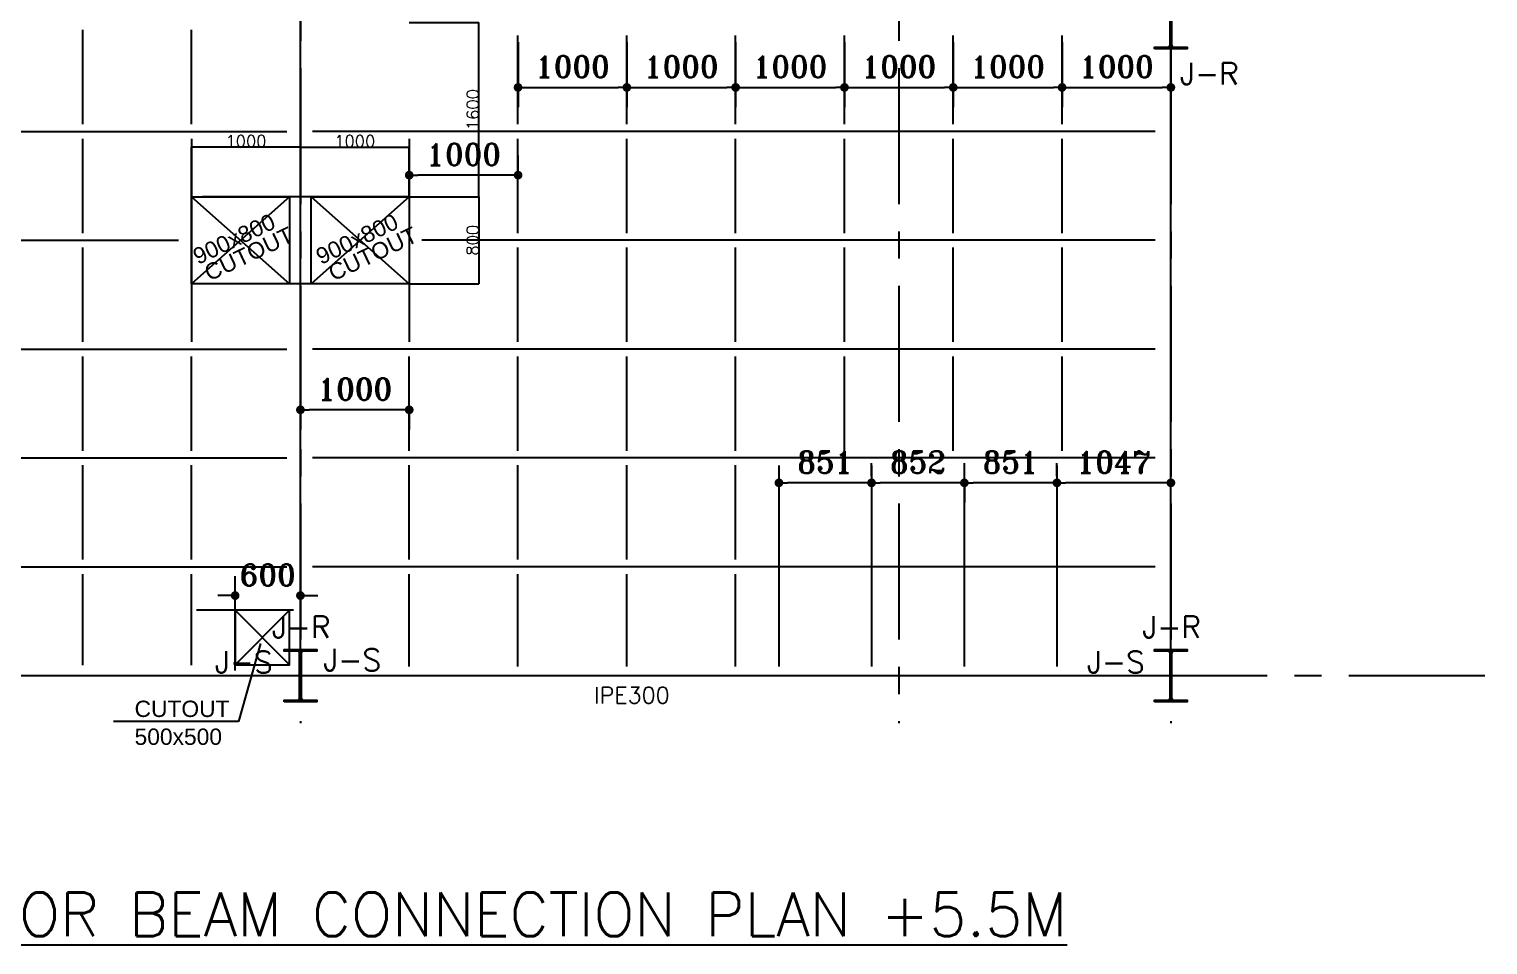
# Model space of a CAD drawing. Header units: inches. Extents: x 1387 to 2676, y -3554 to -2136.
# Drawn here: x 2600.56 to 2613.97, y -2504.31 to -2495.89 of the extents above; entities that cross this region are included whole.
import ezdxf
from ezdxf.enums import TextEntityAlignment as Align

# ---------------------------------------------------------------- set-up
doc = ezdxf.new("R2010")
doc.units = ezdxf.units.IN
doc.header["$MEASUREMENT"] = 0
doc.linetypes.add('CENTER', pattern=[2, 1.25, -0.25, 0.25, -0.25])
for name, color, linetype in [('3G', 3, 'Continuous'), ('A-TEXT', 7, 'Continuous'), ('AA-IPE300', 27, 'Continuous'), ('AA_CUT OUT', 250, 'Continuous'), ('AXE', 1, 'CENTER'), ('DIM', 8, 'Continuous'), ('MEMBER TEXT', 7, 'Continuous'), ('Pich', 2, 'Continuous'), ('UPN100', 1, 'Continuous')]:
    doc.layers.add(name, color=color, linetype=linetype)
doc.styles.add('ROMANS', font='ROMANS')
doc.styles.add('ROMANT', font='romant')
doc.styles.get("Standard").update_dxf_attribs({"font": 'arial.ttf'})
doc.dimstyles.new('Copy of 1-100', dxfattribs={"dimtxt": 0.2, "dimasz": 0.08, "dimexe": 0.18, "dimexo": 0.0625, "dimgap": 0.09, "dimtad": 1, "dimdec": 0, "dimlfac": 1000, "dimdsep": 46, "dimtxsty": 'ROMANT', "dimblk": 'DOT', "dimcen": 0.09, "dimclrd": 1, "dimclre": 1, "dimclrt": 3, "dimadec": 0, "dimazin": 0, "dimtfac": 1, "dimtdec": 0, "dimtix": 1, "dimtofl": 0, "dimtmove": 2, "dimatfit": 3, "dimldrblk": 'DOT', "dimfxl": 1, "dimtolj": 1, "dimarcsym": 0})
doc.dimstyles.get("Standard").update_dxf_attribs({"dimtxt": 0.25, "dimasz": 0.18, "dimexe": 0.18, "dimexo": 0.0625, "dimgap": 0.09, "dimtad": 0, "dimdec": 0, "dimlfac": 100, "dimzin": 0, "dimdsep": 46, "dimtxsty": 'Standard', "dimcen": 0.09, "dimadec": 0, "dimazin": 0, "dimtfac": 1, "dimtdec": 0, "dimtofl": 0, "dimtmove": 0, "dimatfit": 3, "dimfxl": 1, "dimtolj": 1, "dimtzin": 0, "dimarcsym": 0})

# ---------------------------------------------------------------- blocks, each defined once
blk = doc.blocks.new('DOT')
at = {"layer": 'DIM', "color": 0, "linetype": 'ByBlock'}
blk.add_line((-0.5, 0), (-1, 0), dxfattribs=at)
at = {"layer": 'DIM', "color": 0, "linetype": 'ByBlock', "const_width": 0.5}
blk.add_lwpolyline([(-0.25, 0, 1), (0.25, 0, 1)], format="xyb", close=True, dxfattribs=at)
blk = doc.blocks.new('*D2185')
at = {"layer": 'Defpoints', "color": 0, "transparency": 16777216}
for p in [(2610.005, -2500.062), (2610.005, -2500.062), (2611.052, -2500.062)]:
    blk.add_point(p, dxfattribs=at)
at = {"layer": 'Pich', "color": 1, "lineweight": -2, "transparency": 16777216}
for p, q in [((2610.005, -2500), (2610.005, -2499.882)), ((2611.052, -2500), (2611.052, -2499.882)), ((2610.972, -2500.062), (2610.085, -2500.062))]:
    blk.add_line(p, q, dxfattribs=at)
at = {"layer": 'Pich', "color": 1, "lineweight": -2, "transparency": 16777216, "xscale": 0.08, "yscale": 0.08, "zscale": 0.08, "rotation": 180}
blk.add_blockref('DOT', (2610.005, -2500.062), dxfattribs=at)
at = {"layer": 'Pich', "color": 1, "lineweight": -2, "transparency": 16777216, "xscale": 0.08, "yscale": 0.08, "zscale": 0.08}
blk.add_blockref('DOT', (2611.052, -2500.062), dxfattribs=at)
at = {"layer": 'Pich', "color": 3, "transparency": 16777216, "insert": (2610.528, -2499.872), "char_height": 0.2, "attachment_point": 5, "style": 'ROMANT'}
blk.add_mtext('\\A1;1047', dxfattribs=at)
blk = doc.blocks.new('_Dot')
at = {"layer": 'DIM', "color": 0, "lineweight": -2}
blk.add_line((-0.5, 0), (-1, 0), dxfattribs=at)
at = {"layer": 'DIM', "color": 0, "const_width": 0.5}
blk.add_lwpolyline([(-0.25, 0, 1), (0.25, 0, 1)], format="xyb", close=True, dxfattribs=at)
blk = doc.blocks.new('*D2186')
at = {"layer": 'Defpoints', "color": 0, "transparency": 16777216}
for p in [(2609.154, -2500.041), (2609.154, -2500.062), (2610.005, -2500.062)]:
    blk.add_point(p, dxfattribs=at)
at = {"layer": 'Pich', "color": 1, "lineweight": -2, "transparency": 16777216}
for p, q in [((2610.005, -2500), (2610.005, -2499.882)), ((2609.925, -2500.062), (2609.234, -2500.062)), ((2609.154, -2500.103), (2609.154, -2500.242))]:
    blk.add_line(p, q, dxfattribs=at)
at = {"layer": 'Pich', "color": 1, "lineweight": -2, "transparency": 16777216, "xscale": 0.08, "yscale": 0.08, "zscale": 0.08, "rotation": 180}
blk.add_blockref('DOT', (2609.154, -2500.062), dxfattribs=at)
at = {"layer": 'Pich', "color": 1, "lineweight": -2, "transparency": 16777216, "xscale": 0.08, "yscale": 0.08, "zscale": 0.08}
blk.add_blockref('DOT', (2610.005, -2500.062), dxfattribs=at)
at = {"layer": 'Pich', "color": 3, "transparency": 16777216, "insert": (2609.579, -2499.872), "char_height": 0.2, "attachment_point": 5, "style": 'ROMANT'}
blk.add_mtext('\\A1;851', dxfattribs=at)
blk = doc.blocks.new('*D2187')
at = {"layer": 'Defpoints', "color": 0, "transparency": 16777216}
for p in [(2608.301, -2500.041), (2608.301, -2500.062), (2609.154, -2500.062)]:
    blk.add_point(p, dxfattribs=at)
at = {"layer": 'Pich', "color": 1, "lineweight": -2, "transparency": 16777216}
for p, q in [((2609.154, -2500), (2609.154, -2499.882)), ((2609.074, -2500.062), (2608.381, -2500.062)), ((2608.301, -2500.103), (2608.301, -2500.242))]:
    blk.add_line(p, q, dxfattribs=at)
at = {"layer": 'Pich', "color": 1, "lineweight": -2, "transparency": 16777216, "xscale": 0.08, "yscale": 0.08, "zscale": 0.08, "rotation": 180}
blk.add_blockref('DOT', (2608.301, -2500.062), dxfattribs=at)
at = {"layer": 'Pich', "color": 1, "lineweight": -2, "transparency": 16777216, "xscale": 0.08, "yscale": 0.08, "zscale": 0.08}
blk.add_blockref('DOT', (2609.154, -2500.062), dxfattribs=at)
at = {"layer": 'Pich', "color": 3, "transparency": 16777216, "insert": (2608.727, -2499.872), "char_height": 0.2, "attachment_point": 5, "style": 'ROMANT'}
blk.add_mtext('\\A1;852', dxfattribs=at)
blk = doc.blocks.new('*D2188')
at = {"layer": 'Defpoints', "color": 0, "transparency": 16777216}
for p in [(2607.45, -2500.041), (2607.45, -2500.062), (2608.301, -2500.062)]:
    blk.add_point(p, dxfattribs=at)
at = {"layer": 'Pich', "color": 1, "lineweight": -2, "transparency": 16777216}
for p, q in [((2608.301, -2500), (2608.301, -2499.882)), ((2608.221, -2500.062), (2607.53, -2500.062)), ((2607.45, -2500.103), (2607.45, -2500.242))]:
    blk.add_line(p, q, dxfattribs=at)
at = {"layer": 'Pich', "color": 1, "lineweight": -2, "transparency": 16777216, "xscale": 0.08, "yscale": 0.08, "zscale": 0.08, "rotation": 180}
blk.add_blockref('DOT', (2607.45, -2500.062), dxfattribs=at)
at = {"layer": 'Pich', "color": 1, "lineweight": -2, "transparency": 16777216, "xscale": 0.08, "yscale": 0.08, "zscale": 0.08}
blk.add_blockref('DOT', (2608.301, -2500.062), dxfattribs=at)
at = {"layer": 'Pich', "color": 3, "transparency": 16777216, "insert": (2607.875, -2499.872), "char_height": 0.2, "attachment_point": 5, "style": 'ROMANT'}
blk.add_mtext('\\A1;851', dxfattribs=at)
blk = doc.blocks.new('*D2521')
at = {"color": 1, "lineweight": -2, "transparency": 16777216}
for p, q in [((-7000, 4400), (-6360, 4400)), ((-6361, 4400), (-6361, 3600)), ((-7000, 3600), (-6360, 3600))]:
    blk.add_line(p, q, dxfattribs=at)
at = {"layer": 'Defpoints', "color": 0, "transparency": 16777216}
for p in [(-7000, 4400), (-7000, 3600), (-6361, 3600)]:
    blk.add_point(p, dxfattribs=at)
at = {"color": 1, "lineweight": -2, "transparency": 16777216, "xscale": 0.08, "yscale": 0.08, "zscale": 0.08}
for p, rotation in [((-6361, 4400), 90), ((-6361, 3600), 270)]:
    blk.add_blockref('DOT', p, dxfattribs=dict(at, rotation=rotation))
at = {"color": 3, "transparency": 16777216, "insert": (-6416, 4000), "char_height": 110, "attachment_point": 5, "rotation": 90, "style": 'ROMANT'}
blk.add_mtext('\\A1;800', dxfattribs=at)
blk = doc.blocks.new('*D2522')
at = {"color": 1, "lineweight": -2, "transparency": 16777216}
for p, q in [((-7000, 6000), (-6360, 6000)), ((-6361, 4400), (-6361, 6000)), ((-7000, 4400), (-6360, 4400))]:
    blk.add_line(p, q, dxfattribs=at)
at = {"layer": 'Defpoints', "color": 0, "transparency": 16777216}
for p in [(-7000, 6000), (-6361, 6000), (-7000, 4400)]:
    blk.add_point(p, dxfattribs=at)
at = {"color": 1, "lineweight": -2, "transparency": 16777216, "xscale": 0.08, "yscale": 0.08, "zscale": 0.08}
for p, rotation in [((-6361, 6000), 90), ((-6361, 4400), 270)]:
    blk.add_blockref('DOT', p, dxfattribs=dict(at, rotation=rotation))
at = {"color": 3, "transparency": 16777216, "insert": (-6416, 5200), "char_height": 110, "attachment_point": 5, "rotation": 90, "style": 'ROMANT'}
blk.add_mtext('\\A1;1600', dxfattribs=at)
blk = doc.blocks.new('*D2523')
at = {"color": 1, "lineweight": -2, "transparency": 16777216}
for p, q in [((-8000, 4400), (-8000, 4855)), ((-8000, 4855), (-7000, 4855)), ((-7000, 4400), (-7000, 4855))]:
    blk.add_line(p, q, dxfattribs=at)
at = {"layer": 'Defpoints', "color": 0, "transparency": 16777216}
for p in [(-7000, 4855), (-8000, 4400), (-7000, 4400)]:
    blk.add_point(p, dxfattribs=at)
at = {"color": 1, "lineweight": -2, "transparency": 16777216, "xscale": 0.08, "yscale": 0.08, "zscale": 0.08, "rotation": 180}
blk.add_blockref('DOT', (-8000, 4855), dxfattribs=at)
at = {"color": 1, "lineweight": -2, "transparency": 16777216, "xscale": 0.08, "yscale": 0.08, "zscale": 0.08}
blk.add_blockref('DOT', (-7000, 4855), dxfattribs=at)
at = {"color": 3, "transparency": 16777216, "insert": (-7500, 4910), "char_height": 110, "attachment_point": 5, "style": 'ROMANT'}
blk.add_mtext('\\A1;1000', dxfattribs=at)
blk = doc.blocks.new('*D2524')
at = {"color": 1, "lineweight": -2, "transparency": 16777216}
for p, q in [((-9000, 4400), (-9000, 4855)), ((-8000, 4855), (-9000, 4855)), ((-8000, 4400), (-8000, 4855))]:
    blk.add_line(p, q, dxfattribs=at)
at = {"layer": 'Defpoints', "color": 0, "transparency": 16777216}
for p in [(-9000, 4855), (-9000, 4400), (-8000, 4400)]:
    blk.add_point(p, dxfattribs=at)
at = {"color": 1, "lineweight": -2, "transparency": 16777216, "xscale": 0.08, "yscale": 0.08, "zscale": 0.08, "rotation": 180}
blk.add_blockref('DOT', (-9000, 4855), dxfattribs=at)
at = {"color": 1, "lineweight": -2, "transparency": 16777216, "xscale": 0.08, "yscale": 0.08, "zscale": 0.08}
blk.add_blockref('DOT', (-8000, 4855), dxfattribs=at)
at = {"color": 3, "transparency": 16777216, "insert": (-8500, 4910), "char_height": 110, "attachment_point": 5, "style": 'ROMANT'}
blk.add_mtext('\\A1;1000', dxfattribs=at)
blk = doc.blocks.new('*D2560')
at = {"layer": 'Defpoints', "color": 0, "transparency": 16777216}
for p in [(2605.052, -2495.952), (2606.052, -2495.952), (2606.052, -2496.429)]:
    blk.add_point(p, dxfattribs=at)
at = {"layer": 'Pich', "color": 1, "lineweight": -2, "transparency": 16777216}
for p, q in [((2605.052, -2496.014), (2605.052, -2496.609)), ((2606.052, -2496.014), (2606.052, -2496.609)), ((2605.132, -2496.429), (2605.972, -2496.429))]:
    blk.add_line(p, q, dxfattribs=at)
at = {"layer": 'Pich', "color": 1, "lineweight": -2, "transparency": 16777216, "xscale": 0.08, "yscale": 0.08, "zscale": 0.08, "rotation": 180}
blk.add_blockref('DOT', (2605.052, -2496.429), dxfattribs=at)
at = {"layer": 'Pich', "color": 1, "lineweight": -2, "transparency": 16777216, "xscale": 0.08, "yscale": 0.08, "zscale": 0.08}
blk.add_blockref('DOT', (2606.052, -2496.429), dxfattribs=at)
at = {"layer": 'Pich', "color": 3, "transparency": 16777216, "insert": (2605.552, -2496.239), "char_height": 0.2, "attachment_point": 5, "style": 'ROMANT'}
blk.add_mtext('\\A1;1000', dxfattribs=at)
blk = doc.blocks.new('*D2561')
at = {"color": 1, "lineweight": -2, "transparency": 16777216}
for p, q in [((2606.052, -2496.014), (2606.052, -2496.609)), ((2607.052, -2496.014), (2607.052, -2496.609)), ((2606.132, -2496.429), (2606.972, -2496.429))]:
    blk.add_line(p, q, dxfattribs=at)
at = {"layer": 'Defpoints', "color": 0, "transparency": 16777216}
for p in [(2606.052, -2495.952), (2607.052, -2495.952), (2607.052, -2496.429)]:
    blk.add_point(p, dxfattribs=at)
at = {"color": 1, "lineweight": -2, "transparency": 16777216, "xscale": 0.08, "yscale": 0.08, "zscale": 0.08, "rotation": 180}
blk.add_blockref('DOT', (2606.052, -2496.429), dxfattribs=at)
at = {"color": 1, "lineweight": -2, "transparency": 16777216, "xscale": 0.08, "yscale": 0.08, "zscale": 0.08}
blk.add_blockref('DOT', (2607.052, -2496.429), dxfattribs=at)
at = {"color": 3, "transparency": 16777216, "insert": (2606.552, -2496.239), "char_height": 0.2, "attachment_point": 5, "style": 'ROMANT'}
blk.add_mtext('\\A1;1000', dxfattribs=at)
blk = doc.blocks.new('*D2562')
at = {"color": 1, "lineweight": -2, "transparency": 16777216}
for p, q in [((2607.052, -2496.014), (2607.052, -2496.609)), ((2608.052, -2496.014), (2608.052, -2496.609)), ((2607.132, -2496.429), (2607.972, -2496.429))]:
    blk.add_line(p, q, dxfattribs=at)
at = {"layer": 'Defpoints', "color": 0, "transparency": 16777216}
for p in [(2607.052, -2495.952), (2608.052, -2495.952), (2608.052, -2496.429)]:
    blk.add_point(p, dxfattribs=at)
at = {"color": 1, "lineweight": -2, "transparency": 16777216, "xscale": 0.08, "yscale": 0.08, "zscale": 0.08, "rotation": 180}
blk.add_blockref('DOT', (2607.052, -2496.429), dxfattribs=at)
at = {"color": 1, "lineweight": -2, "transparency": 16777216, "xscale": 0.08, "yscale": 0.08, "zscale": 0.08}
blk.add_blockref('DOT', (2608.052, -2496.429), dxfattribs=at)
at = {"color": 3, "transparency": 16777216, "insert": (2607.552, -2496.239), "char_height": 0.2, "attachment_point": 5, "style": 'ROMANT'}
blk.add_mtext('\\A1;1000', dxfattribs=at)
blk = doc.blocks.new('*D2563')
at = {"color": 1, "lineweight": -2, "transparency": 16777216}
for p, q in [((2608.052, -2496.014), (2608.052, -2496.609)), ((2609.052, -2496.014), (2609.052, -2496.609)), ((2608.132, -2496.429), (2608.972, -2496.429))]:
    blk.add_line(p, q, dxfattribs=at)
at = {"layer": 'Defpoints', "color": 0, "transparency": 16777216}
for p in [(2608.052, -2495.952), (2609.052, -2495.952), (2609.052, -2496.429)]:
    blk.add_point(p, dxfattribs=at)
at = {"color": 1, "lineweight": -2, "transparency": 16777216, "xscale": 0.08, "yscale": 0.08, "zscale": 0.08, "rotation": 180}
blk.add_blockref('DOT', (2608.052, -2496.429), dxfattribs=at)
at = {"color": 1, "lineweight": -2, "transparency": 16777216, "xscale": 0.08, "yscale": 0.08, "zscale": 0.08}
blk.add_blockref('DOT', (2609.052, -2496.429), dxfattribs=at)
at = {"color": 3, "transparency": 16777216, "insert": (2608.552, -2496.239), "char_height": 0.2, "attachment_point": 5, "style": 'ROMANT'}
blk.add_mtext('\\A1;1000', dxfattribs=at)
blk = doc.blocks.new('*D2564')
at = {"color": 1, "lineweight": -2, "transparency": 16777216}
for p, q in [((2609.052, -2496.014), (2609.052, -2496.609)), ((2610.052, -2496.014), (2610.052, -2496.609)), ((2609.132, -2496.429), (2609.972, -2496.429))]:
    blk.add_line(p, q, dxfattribs=at)
at = {"layer": 'Defpoints', "color": 0, "transparency": 16777216}
for p in [(2609.052, -2495.952), (2610.052, -2495.952), (2610.052, -2496.429)]:
    blk.add_point(p, dxfattribs=at)
at = {"color": 1, "lineweight": -2, "transparency": 16777216, "xscale": 0.08, "yscale": 0.08, "zscale": 0.08, "rotation": 180}
blk.add_blockref('DOT', (2609.052, -2496.429), dxfattribs=at)
at = {"color": 1, "lineweight": -2, "transparency": 16777216, "xscale": 0.08, "yscale": 0.08, "zscale": 0.08}
blk.add_blockref('DOT', (2610.052, -2496.429), dxfattribs=at)
at = {"color": 3, "transparency": 16777216, "insert": (2609.552, -2496.239), "char_height": 0.2, "attachment_point": 5, "style": 'ROMANT'}
blk.add_mtext('\\A1;1000', dxfattribs=at)
blk = doc.blocks.new('*D2565')
at = {"color": 1, "lineweight": -2, "transparency": 16777216}
for p, q in [((2610.052, -2496.014), (2610.052, -2496.609)), ((2611.052, -2496.014), (2611.052, -2496.609)), ((2610.132, -2496.429), (2610.972, -2496.429))]:
    blk.add_line(p, q, dxfattribs=at)
at = {"layer": 'Defpoints', "color": 0, "transparency": 16777216}
for p in [(2610.052, -2495.952), (2611.052, -2495.952), (2611.052, -2496.429)]:
    blk.add_point(p, dxfattribs=at)
at = {"color": 1, "lineweight": -2, "transparency": 16777216, "xscale": 0.08, "yscale": 0.08, "zscale": 0.08, "rotation": 180}
blk.add_blockref('DOT', (2610.052, -2496.429), dxfattribs=at)
at = {"color": 1, "lineweight": -2, "transparency": 16777216, "xscale": 0.08, "yscale": 0.08, "zscale": 0.08}
blk.add_blockref('DOT', (2611.052, -2496.429), dxfattribs=at)
at = {"color": 3, "transparency": 16777216, "insert": (2610.552, -2496.239), "char_height": 0.2, "attachment_point": 5, "style": 'ROMANT'}
blk.add_mtext('\\A1;1000', dxfattribs=at)
blk = doc.blocks.new('*D2566')
at = {"layer": 'Defpoints', "color": 0, "transparency": 16777216}
for p in [(2604.052, -2497.235), (2604.052, -2497.323), (2605.052, -2497.323)]:
    blk.add_point(p, dxfattribs=at)
at = {"layer": 'Pich', "color": 1, "lineweight": -2, "transparency": 16777216}
for p, q in [((2604.052, -2497.26), (2604.052, -2497.055)), ((2605.052, -2497.26), (2605.052, -2497.055)), ((2604.972, -2497.235), (2604.132, -2497.235))]:
    blk.add_line(p, q, dxfattribs=at)
at = {"layer": 'Pich', "color": 1, "lineweight": -2, "transparency": 16777216, "xscale": 0.08, "yscale": 0.08, "zscale": 0.08, "rotation": 180}
blk.add_blockref('DOT', (2604.052, -2497.235), dxfattribs=at)
at = {"layer": 'Pich', "color": 1, "lineweight": -2, "transparency": 16777216, "xscale": 0.08, "yscale": 0.08, "zscale": 0.08}
blk.add_blockref('DOT', (2605.052, -2497.235), dxfattribs=at)
at = {"layer": 'Pich', "color": 3, "transparency": 16777216, "insert": (2604.552, -2497.045), "char_height": 0.2, "attachment_point": 5, "style": 'ROMANT'}
blk.add_mtext('\\A1;1000', dxfattribs=at)
blk = doc.blocks.new('*D2569')
at = {"color": 1, "lineweight": -2, "transparency": 16777216}
for p, q in [((2603.052, -2499.397), (2603.052, -2499.571)), ((2603.972, -2499.391), (2603.132, -2499.391)), ((2604.052, -2499.397), (2604.052, -2499.571))]:
    blk.add_line(p, q, dxfattribs=at)
at = {"layer": 'Defpoints', "color": 0, "transparency": 16777216}
for p in [(2603.052, -2499.334), (2603.052, -2499.391), (2604.052, -2499.334)]:
    blk.add_point(p, dxfattribs=at)
at = {"color": 1, "lineweight": -2, "transparency": 16777216, "xscale": 0.08, "yscale": 0.08, "zscale": 0.08, "rotation": 180}
blk.add_blockref('DOT', (2603.052, -2499.391), dxfattribs=at)
at = {"color": 1, "lineweight": -2, "transparency": 16777216, "xscale": 0.08, "yscale": 0.08, "zscale": 0.08}
blk.add_blockref('DOT', (2604.052, -2499.391), dxfattribs=at)
at = {"color": 3, "transparency": 16777216, "insert": (2603.552, -2499.201), "char_height": 0.2, "attachment_point": 5, "style": 'ROMANT'}
blk.add_mtext('\\A1;1000', dxfattribs=at)
blk = doc.blocks.new('*D2570')
at = {"color": 1, "lineweight": -2, "transparency": 16777216}
for p, q in [((2602.452, -2501.462), (2602.452, -2500.918)), ((2603.052, -2501.462), (2603.052, -2500.918)), ((2602.372, -2501.098), (2602.292, -2501.098)), ((2603.132, -2501.098), (2603.212, -2501.098))]:
    blk.add_line(p, q, dxfattribs=at)
at = {"layer": 'Defpoints', "color": 0, "transparency": 16777216}
for p in [(2603.052, -2501.098), (2602.452, -2501.525), (2603.052, -2501.525)]:
    blk.add_point(p, dxfattribs=at)
at = {"color": 1, "lineweight": -2, "transparency": 16777216, "xscale": 0.08, "yscale": 0.08, "zscale": 0.08}
blk.add_blockref('DOT', (2602.452, -2501.098), dxfattribs=at)
at = {"color": 1, "lineweight": -2, "transparency": 16777216, "xscale": 0.08, "yscale": 0.08, "zscale": 0.08, "rotation": 180}
blk.add_blockref('DOT', (2603.052, -2501.098), dxfattribs=at)
at = {"color": 3, "transparency": 16777216, "insert": (2602.752, -2500.908), "char_height": 0.2, "attachment_point": 5, "style": 'ROMANT'}
blk.add_mtext('\\A1;600', dxfattribs=at)
blk = doc.blocks.new('G$C1D0F7C42')
at = {"color": 1}
for p, q in [((-15900, 9900), (-15400, 9400)), ((-15400, 9900), (-15900, 9400)), ((-9000, 4400), (-8100, 3600)), ((-8100, 4400), (-9000, 3600)), ((-7900, 4400), (-7000, 3600)), ((-7000, 4400), (-7900, 3600)), ((-8100, 100), (-8600, 600)), ((-8100, 600), (-8600, 100))]:
    blk.add_line(p, q, dxfattribs=at)
at = {"color": 3}
blk.add_lwpolyline([(-12410.1, 5607.4), (-12604.9, 5719.9), (-12379.9, 5719.9), (-12410.1, 5832.4), (-12604.9, 5719.9), (-12492.4, 5914.8), (-12604.9, 5944.9), (-12604.9, 5719.9), (-12717.4, 5914.8), (-12799.8, 5832.4), (-12604.9, 5719.9), (-12829.9, 5719.9), (-12799.8, 5607.4), (-12604.9, 5719.9), (-12717.4, 5525.1), (-12604.9, 5494.9), (-12604.9, 5719.9), (-12492.4, 5525.1), (-12410.1, 5607.4), (-12604.9, 5719.9), (-12379.9, 5719.9)], dxfattribs=at)
at = {"layer": 'AA_CUT OUT', "color": 1}
for points in [[(-15400, 9900), (-15900, 9900), (-15900, 9400), (-15400, 9400)], [(-9000, 4400), (-8100, 4400), (-8100, 3600), (-9000, 3600)], [(-7900, 4400), (-7000, 4400), (-7000, 3600), (-7900, 3600)], [(-8100, 600), (-8600, 600), (-8600, 100), (-8100, 100)]]:
    blk.add_lwpolyline(points, close=True, dxfattribs=at)
at = {"color": 3}
for s, p in [('CUTOUT', (-15185.5, 10522.3)), ('500x500', (-15185.5, 10266)), ('CUTOUT', (-9524.1, -380.1)), ('500x500', (-9524.1, -636.4))]:
    blk.add_text(s, height=150, dxfattribs=at).set_placement(p)
for s, p in [('900x800', (-8940.9, 3772.4)), ('900x800', (-7810.9, 3772.4)), ('CUTOUT', (-8836.4, 3620.9)), ('CUTOUT', (-7696.4, 3620.9))]:
    blk.add_text(s, height=150, rotation=25.34706, dxfattribs=at).set_placement(p)
for base, p2, picture, middle in [((-6360.5, 6000), (-7000, 6000), '*D2522', (-6415.6, 5200)), ((-6360.5, 3600), (-7000, 3600), '*D2521', (-6415.6, 4000))]:
    dim = blk.add_linear_dim(base=base, p1=(-7000, 4400), p2=p2, angle=90, dimstyle='Copy of 1-100', override={"dimtxt": 110, "dimlfac": 1})
    dim.commit()
    dim.dimension.update_dxf_attribs({"geometry": picture, "text_midpoint": middle})
for base, p2, picture, middle in [((-9000, 4855.1), (-9000, 4400), '*D2524', (-8500, 4910.2)), ((-7000, 4855.1), (-7000, 4400), '*D2523', (-7500, 4910.2))]:
    dim = blk.add_linear_dim(base=base, p1=(-8000, 4400), p2=p2, dimstyle='Copy of 1-100', override={"dimtxt": 110, "dimlfac": 1})
    dim.commit()
    dim.dimension.update_dxf_attribs({"geometry": picture, "text_midpoint": middle})
for points in [[(-15775, 9656.4), (-15526.6, 10480.1), (-14377.7, 10480.1)], [(-8366.1, 296.4), (-8567.9, -422.3), (-9716.9, -422.3)]]:
    blk.add_leader(points, dimstyle='Standard', override={"dimscale": 75}, dxfattribs=at)

msp = doc.modelspace()

# ---------------------------------------------------------------- hatches: boundary and pattern name
for points in [[(2611.04408098, -2496.05795885), (2611.03260475, -2496.05795885, -0.4144144444), (2611.04408098, -2496.04647474)], [(2611.05908098, -2496.05795885), (2611.07055721, -2496.05795885, 0.4144144444), (2611.05908098, -2496.04647474)], [(2603.04403924, -2501.60789919), (2603.03256301, -2501.60789919, 0.4144144444), (2603.04403924, -2501.61938329)], [(2603.05903924, -2501.60789919), (2603.07051547, -2501.60789919, -0.4144144444), (2603.05903924, -2501.61938329)], [(2611.04406548, -2501.60791934), (2611.03258925, -2501.60791934, 0.4144144444), (2611.04406548, -2501.61940345)], [(2611.05906548, -2501.60791934), (2611.07054171, -2501.60791934, -0.4144144444), (2611.05906548, -2501.61940345)], [(2603.04403924, -2502.05793869), (2603.03256301, -2502.05793869, -0.4144144444), (2603.04403924, -2502.04645459)], [(2603.05903924, -2502.05793869), (2603.07051547, -2502.05793869, 0.4144144444), (2603.05903924, -2502.04645459)], [(2611.04406548, -2502.05795885), (2611.03258925, -2502.05795885, -0.4144144444), (2611.04406548, -2502.04647474)], [(2611.05906548, -2502.05795885), (2611.07054171, -2502.05795885, 0.4144144444), (2611.05906548, -2502.04647474)]]:
    msp.add_hatch(color=1).paths.add_polyline_path(points)

# ---------------------------------------------------------------- linework, layer by layer
at = {"layer": '3G'}
for points in [[(2610.90158098, -2496.07291934), (2610.90158098, -2496.05791934), (2611.04408098, -2496.05791934), (2611.04408098, -2495.60791934), (2610.90158098, -2495.60791934), (2610.90158098, -2495.59291934), (2611.20158098, -2495.59291934), (2611.20158098, -2495.60791934), (2611.05908098, -2495.60791934), (2611.05908098, -2496.05791934), (2611.20158098, -2496.05791934), (2611.20158098, -2496.07291934)], [(2602.90153924, -2502.07289919), (2602.90153924, -2502.05789919), (2603.04403924, -2502.05789919), (2603.04403924, -2501.60789919), (2602.90153924, -2501.60789919), (2602.90153924, -2501.59289919), (2603.20153924, -2501.59289919), (2603.20153924, -2501.60789919), (2603.05903924, -2501.60789919), (2603.05903924, -2502.05789919), (2603.20153924, -2502.05789919), (2603.20153924, -2502.07289919)], [(2610.90156548, -2502.07291934), (2610.90156548, -2502.05791934), (2611.04406548, -2502.05791934), (2611.04406548, -2501.60791934), (2610.90156548, -2501.60791934), (2610.90156548, -2501.59291934), (2611.20156548, -2501.59291934), (2611.20156548, -2501.60791934), (2611.05906548, -2501.60791934), (2611.05906548, -2502.05791934), (2611.20156548, -2502.05791934), (2611.20156548, -2502.07291934)]]:
    msp.add_lwpolyline(points, close=True, dxfattribs=at)
for centre, start, end in [((2611.04408098, -2496.05795098), 89.842073117, 179.842073117), ((2611.04408098, -2496.05795098), 89.842073117, 179.842073117), ((2611.05908098, -2496.05795098), 0.157926883, 90.157926883), ((2611.05908098, -2496.05795098), 0.157926883, 90.157926883), ((2611.05908098, -2496.05795098), 0.157926883, 90.157926883), ((2603.04403924, -2501.60790706), 180.157926883, 270.157926883), ((2603.05903924, -2501.60790706), 269.842073117, 359.842073117), ((2603.05903924, -2501.60790706), 269.842073117, 359.842073117), ((2611.04406548, -2501.60792722), 180.157926883, 270.157926883), ((2611.05906548, -2501.60792722), 269.842073117, 359.842073117), ((2611.05906548, -2501.60792722), 269.842073117, 359.842073117), ((2603.04403924, -2502.05793082), 89.842073117, 179.842073117), ((2603.04403924, -2502.05793082), 89.842073117, 179.842073117), ((2603.05903924, -2502.05793082), 0.157926883, 90.157926883), ((2603.05903924, -2502.05793082), 0.157926883, 90.157926883), ((2603.05903924, -2502.05793082), 0.157926883, 90.157926883), ((2611.04406548, -2502.05795098), 89.842073117, 179.842073117), ((2611.04406548, -2502.05795098), 89.842073117, 179.842073117), ((2611.05906548, -2502.05795098), 0.157926883, 90.157926883), ((2611.05906548, -2502.05795098), 0.157926883, 90.157926883), ((2611.05906548, -2502.05795098), 0.157926883, 90.157926883)]:
    msp.add_arc(centre, 0.01147623, start, end, dxfattribs=at)
at = {"layer": 'AA-IPE300', "color": 3}
for p, q in [((2603.05153703, -2501.68298046), (2603.05153703, -2494.18298046)), ((2611.05153703, -2501.83298046), (2611.05153703, -2495.98298046)), ((2595.14646758, -2496.83298046), (2602.92694069, -2496.83298046)), ((2610.90914121, -2496.83298046), (2603.16426706, -2496.83298046)), ((2602.05153703, -2496.90084353), (2602.05153703, -2498.76757921)), ((2604.05153703, -2496.90084353), (2604.05153703, -2498.76757921)), ((2604.05153703, -2497.43298046), (2602.15260967, -2497.43298046)), ((2595.14646758, -2497.83298046), (2601.93287385, -2497.83298046)), ((2610.90914121, -2497.83298046), (2604.16649199, -2497.83298046)), ((2604.05153703, -2498.23298046), (2602.05153703, -2498.23298046)), ((2595.14646758, -2498.83298046), (2602.92694069, -2498.83298046)), ((2610.90914121, -2498.83298046), (2603.16426706, -2498.83298046)), ((2595.14646758, -2499.83298046), (2602.92694069, -2499.83298046)), ((2607.44974042, -2499.90343673), (2607.44974042, -2500.83298046)), ((2608.30109699, -2499.90343673), (2608.30109699, -2500.83298046)), ((2609.15354701, -2499.90343673), (2609.15354701, -2500.83298046)), ((2610.00490358, -2499.90343673), (2610.00490358, -2500.83298046)), ((2595.14646758, -2500.83298046), (2602.92694069, -2500.83298046)), ((2610.90914121, -2500.83298046), (2603.16426706, -2500.83298046)), ((2607.44974042, -2500.83298046), (2607.44974042, -2501.74991624)), ((2608.30109699, -2500.83298046), (2608.30109699, -2501.74991624)), ((2609.15354701, -2500.83298046), (2609.15354701, -2501.74991624)), ((2610.00490358, -2500.83298046), (2610.00490358, -2501.74991624)), ((2595.05153703, -2501.83298046), (2603.04798703, -2501.83298046)), ((2603.05508703, -2501.83298046), (2611.05153703, -2501.83298046))]:
    msp.add_line(p, q, dxfattribs=at)
at = {"layer": 'AXE'}
for p, q in [((2603.051564, -2488.25224023), (2603.05152778, -2502.27012093)), ((2608.55159024, -2488.25224023), (2608.55155401, -2502.27012093)), ((2611.05159024, -2488.25224023), (2611.05155401, -2502.27012093)), ((2590.68731259, -2501.83286074), (2613.96502503, -2501.83291939))]:
    msp.add_line(p, q, dxfattribs=at)
at = {"layer": 'Pich'}
msp.add_line((2610.90914121, -2499.83298046), (2603.16426706, -2499.83298046), dxfattribs=at)
at = {"layer": 'UPN100', "color": 3}
for p, q in [((2601.05153703, -2496.76757921), (2601.05153703, -2495.90084353)), ((2602.05153703, -2496.76757921), (2602.05153703, -2495.90084353)), ((2605.05153703, -2496.76757921), (2605.05153703, -2495.95164365)), ((2606.05153703, -2496.76757921), (2606.05153703, -2495.95164365)), ((2607.05153703, -2496.76757921), (2607.05153703, -2495.95164365)), ((2608.05153703, -2496.76757921), (2608.05153703, -2495.95164365)), ((2609.05153703, -2496.76757921), (2609.05153703, -2495.95164365)), ((2610.05153703, -2496.76757921), (2610.05153703, -2495.95164365)), ((2601.05153703, -2497.76757921), (2601.05153703, -2496.90084353)), ((2605.05153703, -2497.76757921), (2605.05153703, -2496.90084353)), ((2606.05153703, -2497.76757921), (2606.05153703, -2496.90084353)), ((2607.05153703, -2497.76757921), (2607.05153703, -2496.90084353)), ((2608.05153703, -2497.76757921), (2608.05153703, -2496.90084353)), ((2609.05153703, -2497.76757921), (2609.05153703, -2496.90084353)), ((2610.05153703, -2497.76757921), (2610.05153703, -2496.90084353)), ((2601.05153703, -2498.76757921), (2601.05153703, -2497.90084353)), ((2605.05153703, -2498.76757921), (2605.05153703, -2497.90084353)), ((2606.05153703, -2498.76757921), (2606.05153703, -2497.90084353)), ((2607.05153703, -2498.76757921), (2607.05153703, -2497.90084353)), ((2608.05153703, -2498.76757921), (2608.05153703, -2497.90084353)), ((2609.05153703, -2498.76757921), (2609.05153703, -2497.90084353)), ((2610.05153703, -2498.76757921), (2610.05153703, -2497.90084353)), ((2601.05153703, -2499.76757921), (2601.05153703, -2498.90084353)), ((2602.05153703, -2499.76757921), (2602.05153703, -2498.90084353)), ((2604.05153703, -2499.76757921), (2604.05153703, -2498.90084353)), ((2605.05153703, -2499.76757921), (2605.05153703, -2498.90084353)), ((2606.05153703, -2499.76757921), (2606.05153703, -2498.90084353)), ((2607.05153703, -2499.76757921), (2607.05153703, -2498.90084353)), ((2608.05153703, -2499.76757921), (2608.05153703, -2498.90084353)), ((2609.05153703, -2499.76757921), (2609.05153703, -2498.90084353)), ((2610.05153703, -2499.76757921), (2610.05153703, -2498.90084353)), ((2601.05153703, -2500.76757921), (2601.05153703, -2499.90084353)), ((2602.05153703, -2500.76757921), (2602.05153703, -2499.90084353)), ((2604.05153703, -2500.76757921), (2604.05153703, -2499.90084353)), ((2605.05153703, -2500.76757921), (2605.05153703, -2499.90084353)), ((2606.05153703, -2500.76757921), (2606.05153703, -2499.90084353)), ((2607.05153703, -2500.76757921), (2607.05153703, -2499.90084353)), ((2601.05153703, -2501.73804992), (2601.05153703, -2500.90084353)), ((2602.05153703, -2501.73804992), (2602.05153703, -2500.90084353)), ((2604.05153703, -2501.74991624), (2604.05153703, -2500.90084353)), ((2605.05153703, -2501.74991624), (2605.05153703, -2500.90084353)), ((2606.05153703, -2501.74991624), (2606.05153703, -2500.90084353)), ((2607.05153703, -2501.74991624), (2607.05153703, -2500.90084353)), ((2602.98925045, -2501.23298046), (2602.09753023, -2501.23298046)), ((2602.45153703, -2501.78754679), (2602.45153703, -2501.26196742))]:
    msp.add_line(p, q, dxfattribs=at)

# ---------------------------------------------------------------- block references
at = {"layer": 'Pich', "xscale": 0.001, "yscale": 0.001, "zscale": 0.001}
msp.add_blockref('G$C1D0F7C42', (2611.05153703, -2501.83298046), dxfattribs=at)

# ---------------------------------------------------------------- texts
at = {"layer": 'A-TEXT', "color": 3, "style": 'ROMANS'}
msp.add_text('%%UFIRST FLOOR BEAM CONNECTION PLAN +5.5M', height=0.4, dxfattribs=at).set_placement((2597.79125733, -2504.22632135, 9177.40556425))
at = {"layer": 'MEMBER TEXT', "color": 3, "ltscale": 2, "style": 'ROMANS'}
for s, p in [('J-R', (2611.40633591, -2496.30185706)), ('J-R', (2603.05922013, -2501.38704664)), ('J-R', (2611.05924636, -2501.3870668)), ('J-S', (2602.53120636, -2501.70717472)), ('J-S', (2603.52815854, -2501.6880415)), ('J-S', (2610.5462326, -2501.70719492))]:
    msp.add_text(s, height=0.2, dxfattribs=at).set_placement(p, align=Align.MIDDLE)
msp.add_text('IPE300', height=0.15, dxfattribs=at).set_placement((2606.09829402, -2502.13276032), align=Align.BOTTOM_CENTER)

# ---------------------------------------------------------------- dimensions: what is measured, and where the dimension line sits
for base, p1, p2, picture, middle in [((2607.05153703, -2496.42858389), (2606.05153703, -2495.95164365), (2607.05153703, -2495.95164365), '*D2561', (2606.55153703, -2496.23858389)), ((2608.05153703, -2496.42858389), (2607.05153703, -2495.95164365), (2608.05153703, -2495.95164365), '*D2562', (2607.55153703, -2496.23858389)), ((2609.05153703, -2496.42858389), (2608.05153703, -2495.95164365), (2609.05153703, -2495.95164365), '*D2563', (2608.55153703, -2496.23858389)), ((2610.05153703, -2496.42858389), (2609.05153703, -2495.95164365), (2610.05153703, -2495.95164365), '*D2564', (2609.55153703, -2496.23858389)), ((2611.05153703, -2496.42858389), (2610.05153703, -2495.95164365), (2611.05153703, -2495.95164365), '*D2565', (2610.55153703, -2496.23858389)), ((2603.05153703, -2499.39146431), (2604.05153703, -2499.33421137), (2603.05153703, -2499.33421137), '*D2569', (2603.55153703, -2499.20146431)), ((2603.05153703, -2501.09824583), (2602.45153703, -2501.5247571), (2603.05153703, -2501.5247571), '*D2570', (2602.75153703, -2500.90824583))]:
    dim = msp.add_linear_dim(base=base, p1=p1, p2=p2, dimstyle='Copy of 1-100')
    dim.commit()
    dim.dimension.update_dxf_attribs({"geometry": picture, "text_midpoint": middle})
at = {"layer": 'Pich'}
for base, p1, p2, picture, middle in [((2606.05153703, -2496.42858389), (2605.05153703, -2495.95164365), (2606.05153703, -2495.95164365), '*D2560', (2605.55153703, -2496.23858389)), ((2604.05153703, -2497.23462453), (2605.05153703, -2497.32260621), (2604.05153703, -2497.32260621), '*D2566', (2604.55153703, -2497.04462453)), ((2607.44974042, -2500.06248164), (2608.30109699, -2500.06248164), (2607.44974042, -2500.04093506), '*D2188', (2607.87541871, -2499.87248164)), ((2608.30109699, -2500.06248164), (2609.15354701, -2500.06248164), (2608.30109699, -2500.04093506), '*D2187', (2608.727322, -2499.87248164)), ((2609.15354701, -2500.06248164), (2610.00490358, -2500.06248164), (2609.15354701, -2500.04093506), '*D2186', (2609.57922529, -2499.87248164)), ((2610.00490358, -2500.06248164), (2611.05153703, -2500.06248164), (2610.00490358, -2500.06248164), '*D2185', (2610.5282203, -2499.87248164))]:
    dim = msp.add_linear_dim(base=base, p1=p1, p2=p2, dimstyle='Copy of 1-100', dxfattribs=at)
    dim.commit()
    dim.dimension.update_dxf_attribs({"geometry": picture, "text_midpoint": middle})

doc.saveas('drawing.dxf')
